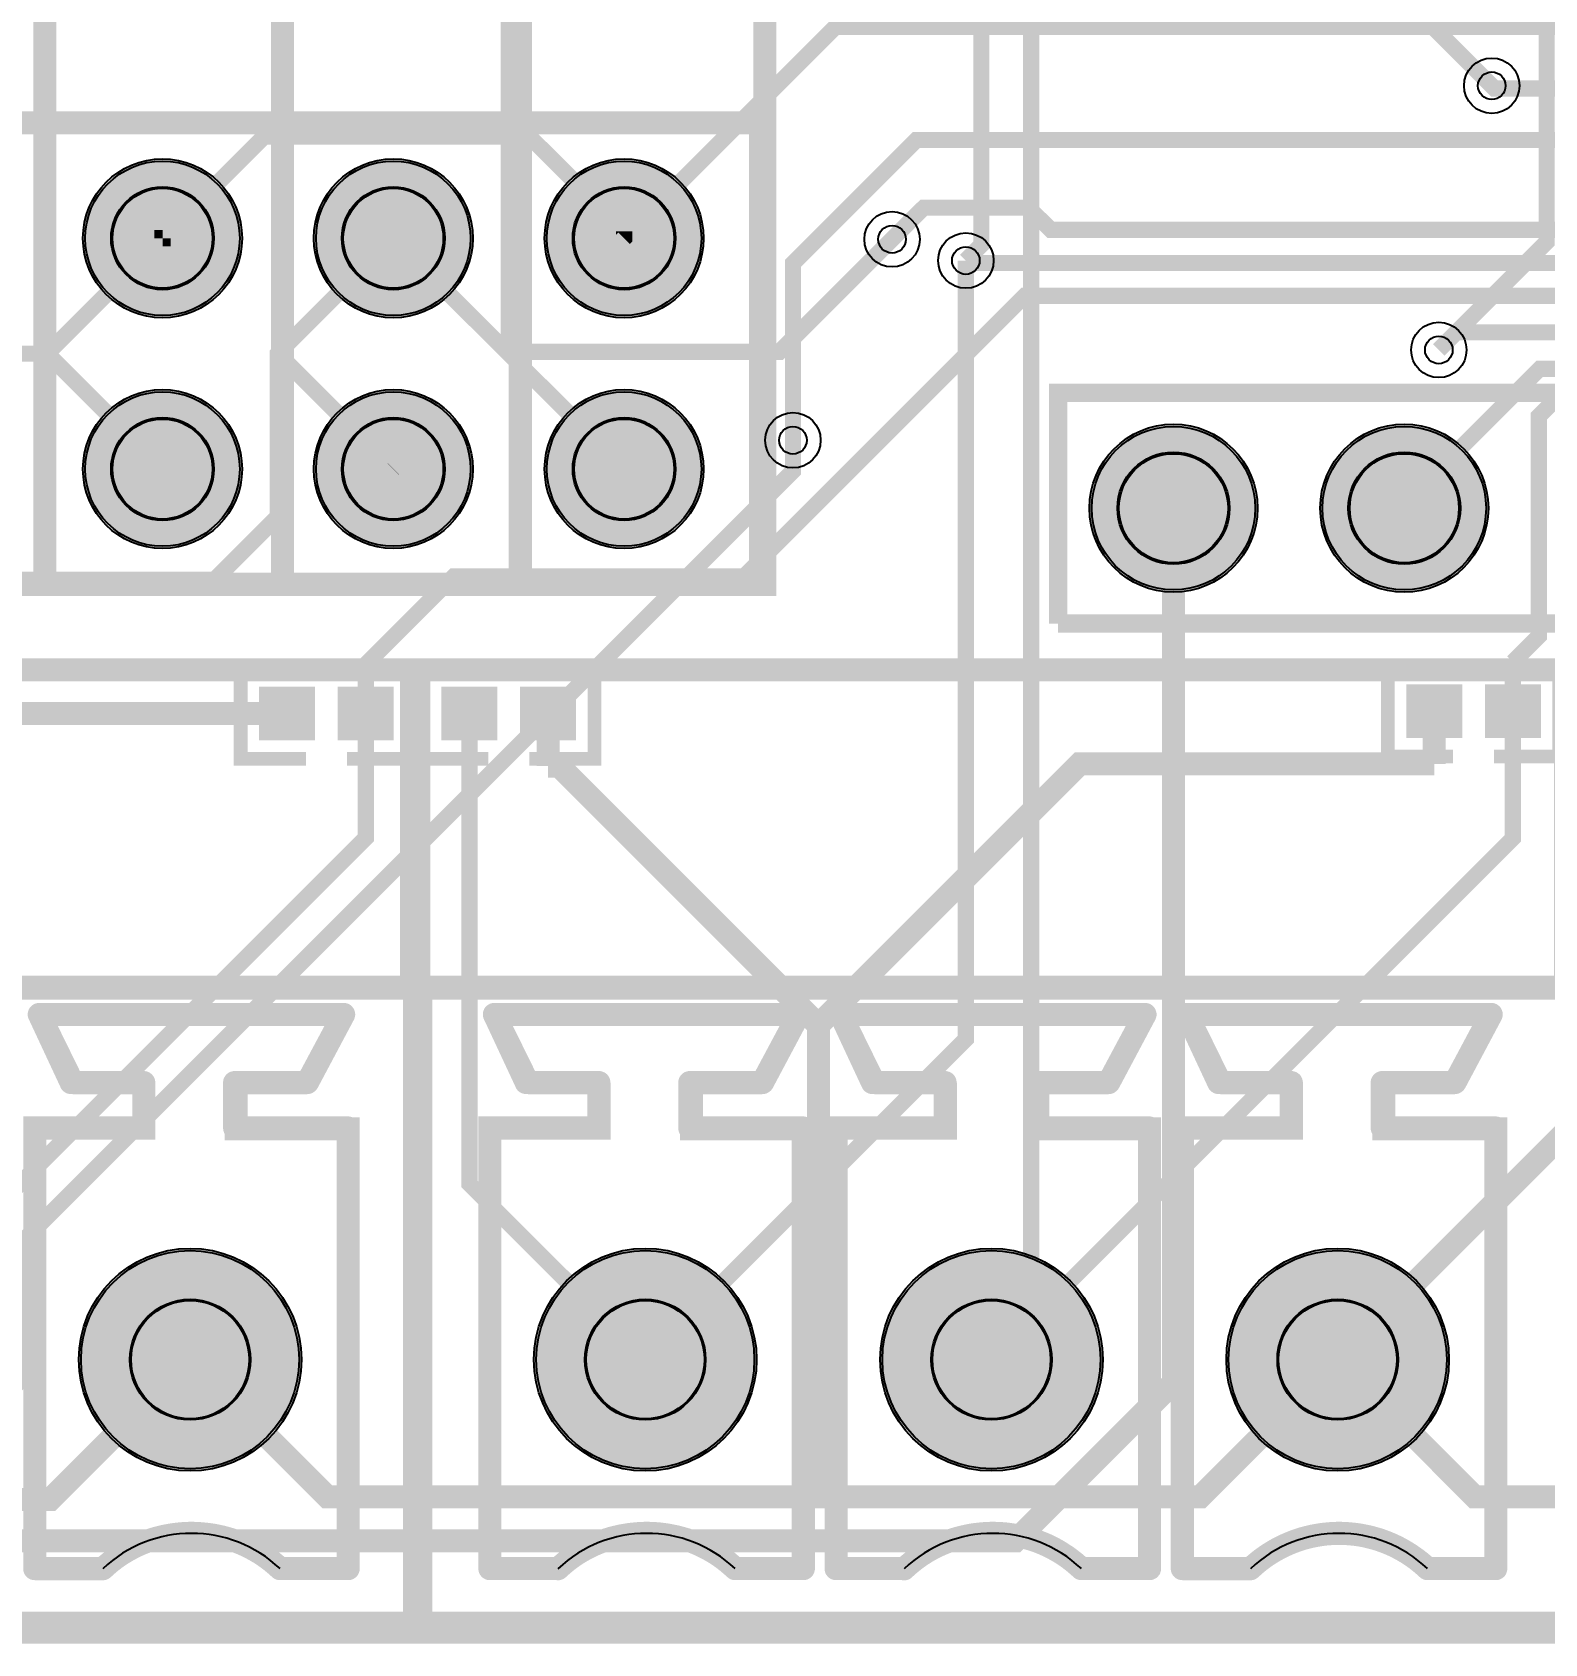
# Model space of a CAD drawing. Header units: millimetres. Extents: x -4 to 157, y 41 to 137.
# Drawn here: x 19.7 to 36.34, y 41.42 to 59.16 of the extents above; entities that cross this region are included whole.
import ezdxf

# ---------------------------------------------------------------- set-up
doc = ezdxf.new("R2010")
doc.units = ezdxf.units.MM
for name, color, linetype, true_color in [('BoardOutLine', 7, 'Continuous', 0xff00ff), ('BottomLayer', 7, 'Continuous', 0x0000ff), ('BottomSolderMaskLayer', 7, 'Continuous', 0xaa00ff), ('Document', 7, 'Continuous', 0xffffff), ('Hole', 7, 'Continuous', 0x222222), ('Multi-Layer', 7, 'Continuous', 0xc0c0c0), ('TopLayer', 7, 'Continuous', 0xff0000), ('TopPasteMaskLayer', 7, 'Continuous', 0x808080), ('TopSilkLayer', 7, 'Continuous', 0xffcc00), ('TopSolderMaskLayer', 7, 'Continuous', 0x800080)]:
    doc.layers.add(name, color=color, linetype=linetype, true_color=true_color)

msp = doc.modelspace()

# ---------------------------------------------------------------- hatches: boundary and pattern name
at = {"layer": 'BottomSolderMaskLayer'}
for points in [[(20.257, 56.895, 1), (22.008, 56.895, 1)], [(22.797, 56.895, 1), (24.548, 56.895, 1)], [(25.337, 56.895, 1), (27.088, 56.895, 1)], [(20.257, 54.355, 1), (22.008, 54.355, 1)], [(22.797, 54.355, 1), (24.548, 54.355, 1)], [(25.337, 54.355, 1), (27.088, 54.355, 1)], [(31.333, 53.924, 1), (33.184, 53.924, 1)], [(33.873, 53.924, 1), (35.724, 53.924, 1)], [(20.21, 44.552, 1), (22.661, 44.552, 1)], [(25.219, 44.552, 1), (27.67, 44.552, 1)], [(29.029, 44.552, 1), (31.48, 44.552, 1)], [(32.839, 44.552, 1), (35.29, 44.552, 1)]]:
    msp.add_hatch(color=256, dxfattribs=at).paths.add_polyline_path(points)
at = {"layer": 'Document'}
for points in [[(23.126, 48.225), (19.975, 48.225), (20.207, 47.729), (20.926, 47.729), (20.942, 47.728), (20.959, 47.724), (20.974, 47.719), (20.989, 47.712), (21.003, 47.702), (21.015, 47.692), (21.026, 47.679), (21.036, 47.665), (21.043, 47.65), (21.048, 47.635), (21.052, 47.618), (21.053, 47.602), (21.053, 47.102), (21.052, 47.085), (21.048, 47.069), (21.043, 47.053), (21.036, 47.038), (21.026, 47.024), (21.015, 47.012), (21.003, 47.001), (20.989, 46.992), (20.974, 46.984), (20.959, 46.979), (20.942, 46.976), (20.926, 46.975), (19.853, 46.975), (19.853, 42.379), (20.476, 42.379), (20.492, 42.378), (20.509, 42.374), (20.524, 42.369), (20.539, 42.362), (20.553, 42.352), (20.565, 42.341), (20.576, 42.329), (20.586, 42.315), (20.593, 42.3), (20.598, 42.285), (20.602, 42.268), (20.603, 42.252), (20.602, 42.235), (20.598, 42.219), (20.593, 42.203), (20.586, 42.188), (20.576, 42.174), (20.565, 42.162), (20.553, 42.151), (20.539, 42.142), (20.524, 42.134), (20.509, 42.129), (20.492, 42.126), (20.476, 42.125), (19.726, 42.125), (19.709, 42.126), (19.693, 42.129), (19.677, 42.134), (19.662, 42.142), (19.648, 42.151), (19.636, 42.162), (19.625, 42.174), (19.616, 42.188), (19.608, 42.203), (19.603, 42.219), (19.6, 42.235), (19.599, 42.252), (19.599, 47.102), (19.6, 47.118), (19.603, 47.135), (19.608, 47.15), (19.616, 47.165), (19.625, 47.179), (19.636, 47.192), (19.648, 47.202), (19.662, 47.212), (19.677, 47.219), (19.693, 47.224), (19.709, 47.228), (19.726, 47.229), (20.799, 47.229), (20.799, 47.475), (20.126, 47.475), (20.108, 47.476), (20.09, 47.48), (20.073, 47.486), (20.057, 47.495), (20.043, 47.505), (20.03, 47.518), (20.019, 47.532), (20.011, 47.548), (19.661, 48.298), (19.654, 48.314), (19.65, 48.33), (19.649, 48.347), (19.649, 48.364), (19.652, 48.381), (19.657, 48.397), (19.664, 48.413), (19.673, 48.427), (19.684, 48.44), (19.697, 48.451), (19.711, 48.461), (19.726, 48.469), (19.742, 48.474), (19.759, 48.478), (19.776, 48.479), (23.126, 48.479), (23.142, 48.478), (23.159, 48.474), (23.174, 48.469), (23.189, 48.462), (23.203, 48.452), (23.215, 48.441), (23.226, 48.429), (23.236, 48.415), (23.243, 48.4), (23.248, 48.385), (23.252, 48.368), (23.253, 48.352), (23.252, 48.335), (23.248, 48.319), (23.243, 48.303), (23.236, 48.288), (23.226, 48.274), (23.215, 48.262), (23.203, 48.251), (23.189, 48.242), (23.174, 48.234), (23.159, 48.229), (23.142, 48.226), (23.126, 48.225)], [(23.238, 48.292), (22.838, 47.542), (22.829, 47.527), (22.818, 47.514), (22.805, 47.503), (22.791, 47.493), (22.776, 47.485), (22.76, 47.479), (22.743, 47.476), (22.726, 47.475), (22.053, 47.475), (22.053, 47.229), (23.176, 47.229), (23.192, 47.228), (23.209, 47.224), (23.224, 47.219), (23.239, 47.212), (23.253, 47.202), (23.265, 47.192), (23.276, 47.179), (23.286, 47.165), (23.293, 47.15), (23.298, 47.135), (23.302, 47.118), (23.303, 47.102), (23.303, 42.252), (23.302, 42.235), (23.298, 42.219), (23.293, 42.203), (23.286, 42.188), (23.276, 42.174), (23.265, 42.162), (23.253, 42.151), (23.239, 42.142), (23.224, 42.134), (23.209, 42.129), (23.192, 42.126), (23.176, 42.125), (22.426, 42.125), (22.409, 42.126), (22.393, 42.129), (22.377, 42.134), (22.362, 42.142), (22.348, 42.151), (22.336, 42.162), (22.325, 42.174), (22.316, 42.188), (22.308, 42.203), (22.303, 42.219), (22.3, 42.235), (22.299, 42.252), (22.3, 42.268), (22.303, 42.285), (22.308, 42.3), (22.316, 42.315), (22.325, 42.329), (22.336, 42.341), (22.348, 42.352), (22.362, 42.362), (22.377, 42.369), (22.393, 42.374), (22.409, 42.378), (22.426, 42.379), (23.049, 42.379), (23.049, 46.975), (21.926, 46.975), (21.909, 46.976), (21.893, 46.979), (21.877, 46.984), (21.862, 46.992), (21.848, 47.001), (21.836, 47.012), (21.825, 47.024), (21.816, 47.038), (21.808, 47.053), (21.803, 47.069), (21.8, 47.085), (21.799, 47.102), (21.799, 47.602), (21.8, 47.618), (21.803, 47.635), (21.808, 47.65), (21.816, 47.665), (21.825, 47.679), (21.836, 47.692), (21.848, 47.702), (21.862, 47.712), (21.877, 47.719), (21.893, 47.724), (21.909, 47.728), (21.926, 47.729), (22.649, 47.729), (23.014, 48.411), (23.022, 48.426), (23.033, 48.438), (23.045, 48.45), (23.059, 48.459), (23.073, 48.467), (23.089, 48.473), (23.105, 48.477), (23.121, 48.479), (23.138, 48.478), (23.154, 48.475), (23.17, 48.471), (23.185, 48.464), (23.2, 48.455), (23.212, 48.444), (23.224, 48.432), (23.233, 48.419), (23.241, 48.404), (23.247, 48.389), (23.251, 48.372), (23.253, 48.356), (23.252, 48.339), (23.249, 48.323), (23.245, 48.307), (23.238, 48.292)], [(28.135, 48.225), (24.984, 48.225), (25.216, 47.729), (25.935, 47.729), (25.951, 47.728), (25.968, 47.724), (25.983, 47.719), (25.998, 47.712), (26.012, 47.702), (26.025, 47.692), (26.035, 47.679), (26.045, 47.665), (26.052, 47.65), (26.057, 47.635), (26.061, 47.618), (26.062, 47.602), (26.062, 47.102), (26.061, 47.085), (26.057, 47.069), (26.052, 47.053), (26.045, 47.038), (26.035, 47.024), (26.025, 47.012), (26.012, 47.001), (25.998, 46.992), (25.983, 46.984), (25.968, 46.979), (25.951, 46.976), (25.935, 46.975), (24.862, 46.975), (24.862, 42.379), (25.485, 42.379), (25.501, 42.378), (25.518, 42.374), (25.533, 42.369), (25.548, 42.362), (25.562, 42.353), (25.575, 42.342), (25.585, 42.329), (25.595, 42.315), (25.602, 42.3), (25.607, 42.285), (25.611, 42.268), (25.612, 42.252), (25.611, 42.235), (25.607, 42.219), (25.602, 42.203), (25.595, 42.188), (25.585, 42.174), (25.575, 42.162), (25.562, 42.151), (25.548, 42.142), (25.533, 42.134), (25.518, 42.129), (25.501, 42.126), (25.485, 42.125), (24.735, 42.125), (24.718, 42.126), (24.702, 42.129), (24.686, 42.134), (24.671, 42.142), (24.657, 42.151), (24.645, 42.162), (24.634, 42.174), (24.625, 42.188), (24.617, 42.203), (24.612, 42.219), (24.609, 42.235), (24.608, 42.252), (24.608, 47.102), (24.609, 47.118), (24.612, 47.135), (24.617, 47.15), (24.625, 47.165), (24.634, 47.179), (24.645, 47.192), (24.657, 47.203), (24.671, 47.212), (24.686, 47.219), (24.702, 47.224), (24.718, 47.228), (24.735, 47.229), (25.808, 47.229), (25.808, 47.475), (25.135, 47.475), (25.117, 47.476), (25.099, 47.48), (25.082, 47.486), (25.066, 47.495), (25.052, 47.505), (25.039, 47.518), (25.028, 47.532), (25.02, 47.548), (24.67, 48.298), (24.663, 48.314), (24.659, 48.33), (24.658, 48.347), (24.658, 48.364), (24.661, 48.381), (24.666, 48.397), (24.673, 48.413), (24.682, 48.427), (24.693, 48.44), (24.706, 48.451), (24.72, 48.461), (24.735, 48.469), (24.751, 48.474), (24.768, 48.478), (24.785, 48.479), (28.135, 48.479), (28.151, 48.478), (28.168, 48.474), (28.183, 48.469), (28.198, 48.462), (28.212, 48.453), (28.224, 48.442), (28.235, 48.429), (28.245, 48.415), (28.252, 48.4), (28.257, 48.385), (28.261, 48.368), (28.262, 48.352), (28.261, 48.335), (28.257, 48.319), (28.252, 48.303), (28.245, 48.288), (28.235, 48.274), (28.224, 48.262), (28.212, 48.251), (28.198, 48.242), (28.183, 48.234), (28.168, 48.229), (28.151, 48.226), (28.135, 48.225)], [(28.247, 48.292), (27.847, 47.542), (27.838, 47.527), (27.827, 47.514), (27.814, 47.503), (27.8, 47.493), (27.785, 47.485), (27.769, 47.479), (27.752, 47.476), (27.735, 47.475), (27.062, 47.475), (27.062, 47.229), (28.185, 47.229), (28.201, 47.228), (28.218, 47.224), (28.233, 47.219), (28.248, 47.212), (28.262, 47.203), (28.275, 47.192), (28.285, 47.179), (28.295, 47.165), (28.302, 47.15), (28.307, 47.135), (28.311, 47.118), (28.312, 47.102), (28.312, 42.252), (28.311, 42.235), (28.307, 42.219), (28.302, 42.203), (28.295, 42.188), (28.285, 42.174), (28.275, 42.162), (28.262, 42.151), (28.248, 42.142), (28.233, 42.134), (28.218, 42.129), (28.201, 42.126), (28.185, 42.125), (27.435, 42.125), (27.418, 42.126), (27.402, 42.129), (27.386, 42.134), (27.371, 42.142), (27.357, 42.151), (27.345, 42.162), (27.334, 42.174), (27.325, 42.188), (27.317, 42.203), (27.312, 42.219), (27.309, 42.235), (27.308, 42.252), (27.309, 42.268), (27.312, 42.285), (27.317, 42.3), (27.325, 42.315), (27.334, 42.329), (27.345, 42.342), (27.357, 42.353), (27.371, 42.362), (27.386, 42.369), (27.402, 42.374), (27.418, 42.378), (27.435, 42.379), (28.058, 42.379), (28.058, 46.975), (26.935, 46.975), (26.918, 46.976), (26.902, 46.979), (26.886, 46.984), (26.871, 46.992), (26.857, 47.001), (26.845, 47.012), (26.834, 47.024), (26.825, 47.038), (26.817, 47.053), (26.812, 47.069), (26.809, 47.085), (26.808, 47.102), (26.808, 47.602), (26.809, 47.618), (26.812, 47.635), (26.817, 47.65), (26.825, 47.665), (26.834, 47.679), (26.845, 47.692), (26.857, 47.702), (26.871, 47.712), (26.886, 47.719), (26.902, 47.724), (26.918, 47.728), (26.935, 47.729), (27.658, 47.729), (28.023, 48.412), (28.031, 48.426), (28.042, 48.438), (28.054, 48.45), (28.068, 48.46), (28.082, 48.467), (28.098, 48.473), (28.114, 48.477), (28.13, 48.479), (28.147, 48.478), (28.163, 48.475), (28.179, 48.471), (28.195, 48.464), (28.209, 48.455), (28.221, 48.445), (28.233, 48.432), (28.243, 48.419), (28.25, 48.404), (28.256, 48.389), (28.26, 48.373), (28.262, 48.356), (28.261, 48.339), (28.258, 48.323), (28.254, 48.307), (28.247, 48.292)], [(31.945, 48.225), (28.794, 48.225), (29.026, 47.729), (29.745, 47.729), (29.761, 47.728), (29.777, 47.724), (29.793, 47.719), (29.808, 47.712), (29.822, 47.702), (29.834, 47.692), (29.845, 47.679), (29.855, 47.665), (29.862, 47.65), (29.867, 47.635), (29.87, 47.618), (29.872, 47.602), (29.872, 47.102), (29.87, 47.085), (29.867, 47.069), (29.862, 47.053), (29.855, 47.038), (29.845, 47.024), (29.834, 47.012), (29.822, 47.001), (29.808, 46.992), (29.793, 46.984), (29.777, 46.979), (29.761, 46.976), (29.745, 46.975), (28.672, 46.975), (28.672, 42.379), (29.295, 42.379), (29.311, 42.378), (29.328, 42.375), (29.343, 42.369), (29.358, 42.362), (29.372, 42.353), (29.384, 42.342), (29.395, 42.329), (29.405, 42.315), (29.412, 42.3), (29.417, 42.285), (29.421, 42.268), (29.422, 42.252), (29.421, 42.235), (29.417, 42.219), (29.412, 42.203), (29.405, 42.188), (29.395, 42.175), (29.384, 42.162), (29.372, 42.151), (29.358, 42.142), (29.343, 42.135), (29.328, 42.129), (29.311, 42.126), (29.295, 42.125), (28.545, 42.125), (28.528, 42.126), (28.512, 42.129), (28.496, 42.135), (28.481, 42.142), (28.467, 42.151), (28.455, 42.162), (28.444, 42.175), (28.435, 42.188), (28.427, 42.203), (28.422, 42.219), (28.419, 42.235), (28.418, 42.252), (28.418, 47.102), (28.419, 47.118), (28.422, 47.135), (28.427, 47.15), (28.435, 47.165), (28.444, 47.179), (28.455, 47.192), (28.467, 47.203), (28.481, 47.212), (28.496, 47.219), (28.512, 47.224), (28.528, 47.228), (28.545, 47.229), (29.618, 47.229), (29.618, 47.475), (28.945, 47.475), (28.927, 47.476), (28.909, 47.48), (28.892, 47.486), (28.877, 47.495), (28.862, 47.505), (28.849, 47.518), (28.838, 47.532), (28.83, 47.548), (28.48, 48.298), (28.473, 48.314), (28.469, 48.33), (28.468, 48.347), (28.468, 48.364), (28.471, 48.381), (28.476, 48.397), (28.483, 48.413), (28.492, 48.427), (28.503, 48.44), (28.516, 48.451), (28.53, 48.461), (28.545, 48.469), (28.561, 48.474), (28.578, 48.478), (28.595, 48.479), (31.945, 48.479), (31.961, 48.478), (31.978, 48.474), (31.993, 48.469), (32.008, 48.462), (32.022, 48.453), (32.034, 48.442), (32.045, 48.429), (32.055, 48.415), (32.062, 48.4), (32.067, 48.385), (32.071, 48.368), (32.072, 48.352), (32.071, 48.335), (32.067, 48.319), (32.062, 48.303), (32.055, 48.288), (32.045, 48.274), (32.034, 48.262), (32.022, 48.251), (32.008, 48.242), (31.993, 48.234), (31.978, 48.229), (31.961, 48.226), (31.945, 48.225)], [(32.057, 48.292), (31.657, 47.542), (31.648, 47.527), (31.637, 47.514), (31.624, 47.503), (31.61, 47.493), (31.595, 47.485), (31.579, 47.479), (31.562, 47.476), (31.545, 47.475), (30.872, 47.475), (30.872, 47.229), (31.995, 47.229), (32.011, 47.228), (32.028, 47.224), (32.043, 47.219), (32.058, 47.212), (32.072, 47.203), (32.084, 47.192), (32.095, 47.179), (32.105, 47.165), (32.112, 47.15), (32.117, 47.135), (32.121, 47.118), (32.122, 47.102), (32.122, 42.252), (32.121, 42.235), (32.117, 42.219), (32.112, 42.203), (32.105, 42.188), (32.095, 42.175), (32.084, 42.162), (32.072, 42.151), (32.058, 42.142), (32.043, 42.135), (32.028, 42.129), (32.011, 42.126), (31.995, 42.125), (31.245, 42.125), (31.228, 42.126), (31.212, 42.129), (31.196, 42.135), (31.181, 42.142), (31.167, 42.151), (31.155, 42.162), (31.144, 42.175), (31.135, 42.188), (31.127, 42.203), (31.122, 42.219), (31.119, 42.235), (31.118, 42.252), (31.119, 42.268), (31.122, 42.285), (31.127, 42.3), (31.135, 42.315), (31.144, 42.329), (31.155, 42.342), (31.167, 42.353), (31.181, 42.362), (31.196, 42.369), (31.212, 42.375), (31.228, 42.378), (31.245, 42.379), (31.868, 42.379), (31.868, 46.975), (30.745, 46.975), (30.728, 46.976), (30.712, 46.979), (30.696, 46.984), (30.681, 46.992), (30.667, 47.001), (30.655, 47.012), (30.644, 47.024), (30.635, 47.038), (30.627, 47.053), (30.622, 47.069), (30.619, 47.085), (30.618, 47.102), (30.618, 47.602), (30.619, 47.618), (30.622, 47.635), (30.627, 47.65), (30.635, 47.665), (30.644, 47.679), (30.655, 47.692), (30.667, 47.702), (30.681, 47.712), (30.696, 47.719), (30.712, 47.724), (30.728, 47.728), (30.745, 47.729), (31.468, 47.729), (31.833, 48.412), (31.842, 48.425), (31.852, 48.438), (31.864, 48.449), (31.878, 48.459), (31.892, 48.466), (31.908, 48.472), (31.924, 48.475), (31.94, 48.477), (31.957, 48.476), (31.973, 48.474), (31.989, 48.469), (32.004, 48.462), (32.018, 48.453), (32.03, 48.443), (32.042, 48.431), (32.051, 48.418), (32.059, 48.403), (32.065, 48.388), (32.069, 48.372), (32.071, 48.356), (32.07, 48.339), (32.068, 48.323), (32.063, 48.307), (32.057, 48.292)], [(35.755, 48.225), (32.604, 48.225), (32.836, 47.729), (33.555, 47.729), (33.571, 47.728), (33.588, 47.724), (33.603, 47.719), (33.618, 47.712), (33.632, 47.702), (33.645, 47.692), (33.656, 47.679), (33.665, 47.665), (33.672, 47.65), (33.677, 47.635), (33.681, 47.618), (33.682, 47.602), (33.682, 47.102), (33.681, 47.085), (33.677, 47.069), (33.672, 47.053), (33.665, 47.038), (33.656, 47.024), (33.645, 47.012), (33.632, 47.001), (33.618, 46.992), (33.603, 46.984), (33.588, 46.979), (33.571, 46.976), (33.555, 46.975), (32.482, 46.975), (32.482, 42.379), (33.105, 42.379), (33.121, 42.378), (33.138, 42.374), (33.153, 42.369), (33.168, 42.362), (33.182, 42.352), (33.195, 42.341), (33.206, 42.329), (33.215, 42.315), (33.222, 42.3), (33.227, 42.285), (33.231, 42.268), (33.232, 42.252), (33.231, 42.235), (33.227, 42.219), (33.222, 42.203), (33.215, 42.188), (33.206, 42.174), (33.195, 42.162), (33.182, 42.151), (33.168, 42.142), (33.153, 42.134), (33.138, 42.129), (33.121, 42.126), (33.105, 42.125), (32.355, 42.125), (32.338, 42.126), (32.322, 42.129), (32.306, 42.134), (32.291, 42.142), (32.277, 42.151), (32.265, 42.162), (32.254, 42.174), (32.245, 42.188), (32.237, 42.203), (32.232, 42.219), (32.229, 42.235), (32.228, 42.252), (32.228, 47.102), (32.229, 47.118), (32.232, 47.135), (32.237, 47.15), (32.245, 47.165), (32.254, 47.179), (32.265, 47.192), (32.277, 47.202), (32.291, 47.212), (32.306, 47.219), (32.322, 47.224), (32.338, 47.228), (32.355, 47.229), (33.428, 47.229), (33.428, 47.475), (32.755, 47.475), (32.737, 47.476), (32.719, 47.48), (32.702, 47.486), (32.687, 47.495), (32.672, 47.505), (32.659, 47.518), (32.648, 47.532), (32.64, 47.548), (32.29, 48.298), (32.284, 48.314), (32.28, 48.33), (32.278, 48.347), (32.278, 48.364), (32.281, 48.381), (32.286, 48.397), (32.293, 48.413), (32.302, 48.427), (32.313, 48.44), (32.326, 48.451), (32.34, 48.461), (32.355, 48.469), (32.371, 48.474), (32.388, 48.478), (32.405, 48.479), (35.755, 48.479), (35.771, 48.478), (35.788, 48.474), (35.803, 48.469), (35.818, 48.462), (35.832, 48.452), (35.845, 48.441), (35.856, 48.429), (35.865, 48.415), (35.872, 48.4), (35.877, 48.385), (35.881, 48.368), (35.882, 48.352), (35.881, 48.335), (35.877, 48.319), (35.872, 48.303), (35.865, 48.288), (35.856, 48.274), (35.845, 48.262), (35.832, 48.251), (35.818, 48.242), (35.803, 48.234), (35.788, 48.229), (35.771, 48.226), (35.755, 48.225)], [(35.867, 48.292), (35.467, 47.542), (35.458, 47.527), (35.447, 47.514), (35.434, 47.503), (35.42, 47.493), (35.405, 47.485), (35.389, 47.479), (35.372, 47.476), (35.355, 47.475), (34.682, 47.475), (34.682, 47.229), (35.805, 47.229), (35.821, 47.228), (35.838, 47.224), (35.853, 47.219), (35.868, 47.212), (35.882, 47.202), (35.895, 47.192), (35.906, 47.179), (35.915, 47.165), (35.922, 47.15), (35.927, 47.135), (35.931, 47.118), (35.932, 47.102), (35.932, 42.252), (35.931, 42.235), (35.927, 42.219), (35.922, 42.203), (35.915, 42.188), (35.906, 42.174), (35.895, 42.162), (35.882, 42.151), (35.868, 42.142), (35.853, 42.134), (35.838, 42.129), (35.821, 42.126), (35.805, 42.125), (35.055, 42.125), (35.038, 42.126), (35.022, 42.129), (35.006, 42.134), (34.991, 42.142), (34.977, 42.151), (34.965, 42.162), (34.954, 42.174), (34.945, 42.188), (34.937, 42.203), (34.932, 42.219), (34.929, 42.235), (34.928, 42.252), (34.929, 42.268), (34.932, 42.285), (34.937, 42.3), (34.945, 42.315), (34.954, 42.329), (34.965, 42.341), (34.977, 42.352), (34.991, 42.362), (35.006, 42.369), (35.022, 42.374), (35.038, 42.378), (35.055, 42.379), (35.678, 42.379), (35.678, 46.975), (34.555, 46.975), (34.538, 46.976), (34.522, 46.979), (34.506, 46.984), (34.491, 46.992), (34.477, 47.001), (34.465, 47.012), (34.454, 47.024), (34.445, 47.038), (34.437, 47.053), (34.432, 47.069), (34.429, 47.085), (34.428, 47.102), (34.428, 47.602), (34.429, 47.618), (34.432, 47.635), (34.437, 47.65), (34.445, 47.665), (34.454, 47.679), (34.465, 47.692), (34.477, 47.702), (34.491, 47.712), (34.506, 47.719), (34.522, 47.724), (34.538, 47.728), (34.555, 47.729), (35.279, 47.729), (35.643, 48.411), (35.651, 48.426), (35.662, 48.438), (35.674, 48.45), (35.688, 48.459), (35.702, 48.467), (35.718, 48.473), (35.734, 48.477), (35.75, 48.479), (35.767, 48.478), (35.783, 48.475), (35.799, 48.471), (35.815, 48.464), (35.829, 48.455), (35.841, 48.444), (35.853, 48.432), (35.863, 48.419), (35.87, 48.404), (35.876, 48.389), (35.88, 48.372), (35.882, 48.356), (35.881, 48.339), (35.878, 48.323), (35.874, 48.307), (35.867, 48.292)], [(22.338, 42.16), (22.3, 42.194), (22.261, 42.227), (22.22, 42.259), (22.178, 42.289), (22.135, 42.317), (22.091, 42.343), (22.045, 42.368), (21.999, 42.391), (21.952, 42.412), (21.904, 42.431), (21.856, 42.448), (21.806, 42.463), (21.757, 42.476), (21.706, 42.488), (21.656, 42.497), (21.605, 42.504), (21.553, 42.509), (21.502, 42.512), (21.45, 42.513), (21.399, 42.512), (21.347, 42.509), (21.296, 42.504), (21.245, 42.496), (21.194, 42.487), (21.144, 42.476), (21.094, 42.463), (21.045, 42.447), (20.997, 42.43), (20.949, 42.411), (20.902, 42.39), (20.856, 42.367), (20.81, 42.342), (20.766, 42.316), (20.723, 42.288), (20.681, 42.258), (20.64, 42.226), (20.601, 42.193), (20.563, 42.158), (20.55, 42.148), (20.536, 42.139), (20.521, 42.132), (20.505, 42.127), (20.489, 42.124), (20.472, 42.124), (20.456, 42.125), (20.439, 42.129), (20.424, 42.134), (20.409, 42.142), (20.396, 42.152), (20.383, 42.163), (20.373, 42.176), (20.364, 42.19), (20.357, 42.205), (20.352, 42.221), (20.349, 42.237), (20.349, 42.254), (20.35, 42.27), (20.354, 42.287), (20.359, 42.302), (20.367, 42.317), (20.377, 42.33), (20.388, 42.343), (20.43, 42.381), (20.474, 42.418), (20.519, 42.454), (20.565, 42.487), (20.612, 42.519), (20.661, 42.549), (20.71, 42.578), (20.761, 42.604), (20.813, 42.629), (20.865, 42.651), (20.918, 42.672), (20.972, 42.691), (21.027, 42.708), (21.082, 42.722), (21.138, 42.735), (21.194, 42.745), (21.251, 42.754), (21.307, 42.76), (21.364, 42.765), (21.422, 42.767), (21.479, 42.767), (21.536, 42.765), (21.593, 42.76), (21.65, 42.754), (21.706, 42.746), (21.762, 42.735), (21.818, 42.723), (21.873, 42.708), (21.928, 42.692), (21.982, 42.673), (22.035, 42.652), (22.088, 42.63), (22.139, 42.605), (22.19, 42.579), (22.24, 42.55), (22.288, 42.52), (22.336, 42.488), (22.382, 42.455), (22.427, 42.42), (22.471, 42.383), (22.513, 42.344), (22.524, 42.332), (22.534, 42.318), (22.542, 42.304), (22.547, 42.288), (22.551, 42.272), (22.553, 42.255), (22.552, 42.239), (22.549, 42.222), (22.544, 42.206), (22.537, 42.191), (22.528, 42.177), (22.518, 42.165), (22.506, 42.153), (22.492, 42.144), (22.477, 42.136), (22.462, 42.13), (22.446, 42.126), (22.429, 42.125), (22.412, 42.126), (22.396, 42.128), (22.38, 42.133), (22.365, 42.14), (22.351, 42.149), (22.338, 42.16)], [(27.347, 42.16), (27.309, 42.194), (27.27, 42.227), (27.229, 42.259), (27.187, 42.289), (27.144, 42.317), (27.1, 42.343), (27.054, 42.368), (27.008, 42.391), (26.961, 42.412), (26.913, 42.431), (26.865, 42.448), (26.815, 42.463), (26.766, 42.476), (26.715, 42.488), (26.665, 42.497), (26.614, 42.504), (26.562, 42.509), (26.511, 42.512), (26.459, 42.513), (26.408, 42.512), (26.356, 42.509), (26.305, 42.504), (26.254, 42.496), (26.203, 42.487), (26.153, 42.476), (26.103, 42.463), (26.054, 42.447), (26.006, 42.43), (25.958, 42.411), (25.911, 42.39), (25.865, 42.367), (25.819, 42.342), (25.775, 42.316), (25.732, 42.288), (25.69, 42.258), (25.649, 42.226), (25.61, 42.193), (25.572, 42.158), (25.559, 42.148), (25.545, 42.139), (25.53, 42.132), (25.514, 42.127), (25.498, 42.124), (25.481, 42.124), (25.465, 42.125), (25.448, 42.129), (25.433, 42.134), (25.418, 42.142), (25.405, 42.152), (25.392, 42.163), (25.382, 42.176), (25.373, 42.19), (25.366, 42.205), (25.361, 42.221), (25.358, 42.237), (25.358, 42.254), (25.359, 42.27), (25.363, 42.287), (25.368, 42.302), (25.376, 42.317), (25.386, 42.33), (25.397, 42.343), (25.439, 42.381), (25.483, 42.418), (25.528, 42.454), (25.574, 42.487), (25.621, 42.519), (25.67, 42.549), (25.719, 42.578), (25.77, 42.604), (25.822, 42.629), (25.874, 42.651), (25.927, 42.672), (25.981, 42.691), (26.036, 42.708), (26.091, 42.722), (26.147, 42.735), (26.203, 42.745), (26.26, 42.754), (26.317, 42.76), (26.374, 42.765), (26.431, 42.767), (26.488, 42.767), (26.545, 42.765), (26.602, 42.761), (26.659, 42.754), (26.715, 42.746), (26.771, 42.735), (26.827, 42.723), (26.882, 42.708), (26.937, 42.692), (26.991, 42.673), (27.044, 42.652), (27.097, 42.63), (27.149, 42.605), (27.199, 42.579), (27.249, 42.55), (27.297, 42.52), (27.345, 42.488), (27.391, 42.455), (27.436, 42.42), (27.48, 42.383), (27.522, 42.344), (27.533, 42.332), (27.543, 42.318), (27.551, 42.304), (27.556, 42.288), (27.56, 42.272), (27.562, 42.255), (27.561, 42.239), (27.558, 42.222), (27.553, 42.206), (27.546, 42.191), (27.537, 42.177), (27.527, 42.165), (27.515, 42.153), (27.501, 42.144), (27.486, 42.136), (27.471, 42.13), (27.455, 42.126), (27.438, 42.125), (27.421, 42.126), (27.405, 42.128), (27.389, 42.133), (27.374, 42.14), (27.36, 42.149), (27.347, 42.16)], [(31.157, 42.16), (31.119, 42.194), (31.08, 42.227), (31.039, 42.259), (30.997, 42.289), (30.954, 42.317), (30.91, 42.343), (30.864, 42.368), (30.818, 42.391), (30.771, 42.412), (30.723, 42.431), (30.675, 42.448), (30.625, 42.463), (30.576, 42.476), (30.525, 42.488), (30.475, 42.497), (30.424, 42.504), (30.372, 42.509), (30.321, 42.512), (30.269, 42.513), (30.218, 42.512), (30.166, 42.509), (30.115, 42.504), (30.064, 42.497), (30.013, 42.487), (29.963, 42.476), (29.913, 42.463), (29.864, 42.448), (29.816, 42.43), (29.768, 42.411), (29.721, 42.39), (29.674, 42.367), (29.629, 42.343), (29.585, 42.316), (29.542, 42.288), (29.5, 42.258), (29.459, 42.226), (29.42, 42.193), (29.382, 42.159), (29.37, 42.148), (29.356, 42.139), (29.342, 42.132), (29.327, 42.127), (29.311, 42.123), (29.295, 42.122), (29.279, 42.123), (29.263, 42.126), (29.247, 42.13), (29.233, 42.137), (29.219, 42.146), (29.206, 42.156), (29.195, 42.168), (29.186, 42.181), (29.178, 42.195), (29.172, 42.21), (29.168, 42.225), (29.166, 42.241), (29.166, 42.258), (29.168, 42.274), (29.172, 42.289), (29.178, 42.304), (29.186, 42.318), (29.196, 42.331), (29.207, 42.343), (29.249, 42.381), (29.293, 42.418), (29.338, 42.454), (29.384, 42.487), (29.431, 42.519), (29.48, 42.549), (29.529, 42.578), (29.58, 42.604), (29.632, 42.629), (29.684, 42.652), (29.737, 42.672), (29.791, 42.691), (29.846, 42.708), (29.901, 42.722), (29.957, 42.735), (30.013, 42.746), (30.07, 42.754), (30.126, 42.76), (30.183, 42.765), (30.241, 42.767), (30.298, 42.767), (30.355, 42.765), (30.412, 42.761), (30.469, 42.754), (30.525, 42.746), (30.581, 42.735), (30.637, 42.723), (30.692, 42.708), (30.747, 42.692), (30.801, 42.673), (30.854, 42.652), (30.907, 42.63), (30.958, 42.605), (31.009, 42.579), (31.059, 42.551), (31.107, 42.52), (31.155, 42.489), (31.201, 42.455), (31.246, 42.42), (31.29, 42.383), (31.332, 42.344), (31.343, 42.332), (31.353, 42.319), (31.36, 42.304), (31.366, 42.288), (31.37, 42.272), (31.372, 42.256), (31.371, 42.239), (31.368, 42.223), (31.363, 42.207), (31.356, 42.192), (31.347, 42.177), (31.337, 42.165), (31.325, 42.153), (31.311, 42.144), (31.296, 42.136), (31.281, 42.13), (31.265, 42.127), (31.248, 42.125), (31.231, 42.126), (31.215, 42.128), (31.199, 42.133), (31.184, 42.14), (31.17, 42.149), (31.157, 42.16)], [(34.967, 42.16), (34.929, 42.194), (34.89, 42.227), (34.849, 42.259), (34.807, 42.289), (34.764, 42.317), (34.72, 42.343), (34.674, 42.368), (34.628, 42.391), (34.581, 42.412), (34.533, 42.431), (34.485, 42.448), (34.435, 42.463), (34.386, 42.476), (34.335, 42.488), (34.285, 42.497), (34.234, 42.504), (34.182, 42.509), (34.131, 42.512), (34.079, 42.513), (34.028, 42.512), (33.976, 42.509), (33.925, 42.504), (33.874, 42.496), (33.824, 42.487), (33.773, 42.476), (33.723, 42.463), (33.674, 42.447), (33.626, 42.43), (33.578, 42.411), (33.531, 42.39), (33.485, 42.367), (33.439, 42.342), (33.395, 42.316), (33.352, 42.288), (33.31, 42.258), (33.269, 42.226), (33.23, 42.193), (33.192, 42.158), (33.179, 42.148), (33.165, 42.139), (33.15, 42.132), (33.134, 42.127), (33.118, 42.124), (33.101, 42.124), (33.085, 42.125), (33.069, 42.129), (33.053, 42.134), (33.038, 42.142), (33.025, 42.152), (33.012, 42.163), (33.002, 42.176), (32.993, 42.19), (32.986, 42.205), (32.981, 42.221), (32.978, 42.237), (32.978, 42.254), (32.979, 42.27), (32.983, 42.287), (32.989, 42.302), (32.996, 42.317), (33.006, 42.33), (33.017, 42.343), (33.059, 42.381), (33.103, 42.418), (33.148, 42.454), (33.194, 42.487), (33.241, 42.519), (33.29, 42.549), (33.339, 42.578), (33.39, 42.604), (33.442, 42.629), (33.494, 42.651), (33.547, 42.672), (33.601, 42.691), (33.656, 42.708), (33.711, 42.722), (33.767, 42.735), (33.823, 42.745), (33.88, 42.754), (33.937, 42.76), (33.994, 42.765), (34.051, 42.767), (34.108, 42.767), (34.165, 42.765), (34.222, 42.76), (34.279, 42.754), (34.335, 42.746), (34.391, 42.735), (34.447, 42.723), (34.502, 42.708), (34.557, 42.692), (34.611, 42.673), (34.664, 42.652), (34.717, 42.63), (34.769, 42.605), (34.819, 42.579), (34.869, 42.55), (34.918, 42.52), (34.965, 42.488), (35.011, 42.455), (35.056, 42.42), (35.1, 42.383), (35.142, 42.344), (35.153, 42.332), (35.163, 42.318), (35.171, 42.304), (35.176, 42.288), (35.18, 42.272), (35.182, 42.255), (35.181, 42.239), (35.178, 42.222), (35.173, 42.206), (35.166, 42.191), (35.157, 42.177), (35.147, 42.165), (35.135, 42.153), (35.121, 42.144), (35.106, 42.136), (35.091, 42.13), (35.075, 42.126), (35.058, 42.125), (35.042, 42.126), (35.025, 42.128), (35.009, 42.133), (34.994, 42.14), (34.98, 42.149), (34.967, 42.16)]]:
    msp.add_hatch(color=256, dxfattribs=at).paths.add_polyline_path(points)
at = {"layer": 'Multi-Layer'}
for points in [[(20.282, 56.895, 1), (21.982, 56.895, 1)], [(22.822, 56.895, 1), (24.522, 56.895, 1)], [(25.362, 56.895, 1), (27.062, 56.895, 1)], [(20.282, 54.355, 1), (21.982, 54.355, 1)], [(22.822, 54.355, 1), (24.522, 54.355, 1)], [(25.362, 54.355, 1), (27.062, 54.355, 1)], [(31.358, 53.924, 1), (33.158, 53.924, 1)], [(33.898, 53.924, 1), (35.698, 53.924, 1)], [(20.236, 44.552, 1), (22.636, 44.552, 1)], [(25.245, 44.552, 1), (27.645, 44.552, 1)], [(29.055, 44.552, 1), (31.455, 44.552, 1)], [(32.865, 44.552, 1), (35.265, 44.552, 1)]]:
    msp.add_hatch(color=256, dxfattribs=at).paths.add_polyline_path(points)
at = {"layer": 'TopLayer'}
for points in [[(22.786, 51.934), (22.786, 51.394), (22.221, 51.394), (22.221, 51.934)], [(23.086, 51.934), (23.086, 51.394), (23.652, 51.394), (23.652, 51.934)], [(24.793, 51.394), (24.793, 51.934), (24.227, 51.934), (24.227, 51.394)], [(25.093, 51.394), (25.093, 51.934), (25.658, 51.934), (25.658, 51.394)], [(35.41, 51.959), (35.41, 51.419), (34.844, 51.419), (34.844, 51.959)], [(35.71, 51.959), (35.71, 51.419), (36.276, 51.419), (36.276, 51.959)]]:
    msp.add_hatch(color=256, dxfattribs=at).paths.add_polyline_path(points)
at = {"layer": 'TopPasteMaskLayer'}
for points in [[(22.801, 51.894), (22.801, 51.434), (22.761, 51.394), (22.261, 51.394), (22.221, 51.434), (22.221, 51.894), (22.261, 51.934), (22.761, 51.934)], [(23.071, 51.894), (23.071, 51.434), (23.111, 51.394), (23.612, 51.394), (23.652, 51.434), (23.652, 51.894), (23.612, 51.934), (23.111, 51.934)], [(24.808, 51.434), (24.808, 51.894), (24.768, 51.934), (24.267, 51.934), (24.227, 51.894), (24.227, 51.434), (24.267, 51.394), (24.768, 51.394)], [(25.078, 51.434), (25.078, 51.894), (25.118, 51.934), (25.618, 51.934), (25.658, 51.894), (25.658, 51.434), (25.618, 51.394), (25.118, 51.394)], [(35.425, 51.919), (35.425, 51.459), (35.385, 51.419), (34.884, 51.419), (34.844, 51.459), (34.844, 51.919), (34.884, 51.959), (35.385, 51.959)], [(35.695, 51.919), (35.695, 51.459), (35.735, 51.419), (36.236, 51.419), (36.276, 51.459), (36.276, 51.919), (36.236, 51.959), (35.735, 51.959)]]:
    msp.add_hatch(color=256, dxfattribs=at).paths.add_polyline_path(points)
at = {"layer": 'TopSolderMaskLayer'}
for points in [[(20.257, 56.895, 1), (22.008, 56.895, 1)], [(22.797, 56.895, 1), (24.548, 56.895, 1)], [(25.337, 56.895, 1), (27.088, 56.895, 1)], [(20.257, 54.355, 1), (22.008, 54.355, 1)], [(22.797, 54.355, 1), (24.548, 54.355, 1)], [(25.337, 54.355, 1), (27.088, 54.355, 1)], [(31.333, 53.924, 1), (33.184, 53.924, 1)], [(33.873, 53.924, 1), (35.724, 53.924, 1)], [(35.435, 51.985), (35.435, 51.394), (34.819, 51.394), (34.819, 51.985)], [(35.685, 51.985), (35.685, 51.394), (36.301, 51.394), (36.301, 51.985)], [(22.812, 51.959), (22.812, 51.368), (22.195, 51.368), (22.195, 51.959)], [(23.061, 51.959), (23.061, 51.368), (23.677, 51.368), (23.677, 51.959)], [(24.818, 51.368), (24.818, 51.959), (24.202, 51.959), (24.202, 51.368)], [(25.067, 51.368), (25.067, 51.959), (25.684, 51.959), (25.684, 51.368)], [(20.21, 44.552, 1), (22.661, 44.552, 1)], [(25.219, 44.552, 1), (27.67, 44.552, 1)], [(29.029, 44.552, 1), (31.48, 44.552, 1)], [(32.839, 44.552, 1), (35.29, 44.552, 1)]]:
    msp.add_hatch(color=256, dxfattribs=at).paths.add_polyline_path(points)

# ---------------------------------------------------------------- linework, layer by layer
at = {"layer": 'BoardOutLine', "const_width": 0.254}
msp.add_lwpolyline([(100.543, 129.052), (100.543, 136.552), (-3.457, 136.552), (-3.457, 41.552), (156.543, 41.552), (156.543, 136.552), (125.543, 136.552), (125.543, 129.052), (100.543, 129.052)], close=True, dxfattribs=at)
at = {"layer": 'BottomLayer'}
for points, const_width in [([(35.761, 58.574), (28.121, 66.214), (28.121, 71.035), (24.994, 74.162), (24.994, 77.473), (11.033, 91.434), (11.033, 103.03), (10.426, 103.636), (6.377, 103.636)], 0.178), ([(30.255, 44.552), (30.692, 44.989), (30.692, 62.496), (27.755, 65.433), (27.755, 70.883), (25.708, 72.93), (24.109, 72.93), (22.506, 74.533), (22.506, 78.245), (10.134, 90.617), (10.134, 99.223)], 0.178), ([(35.178, 55.666), (36.364, 56.852), (36.364, 70.658), (33.523, 73.5)], 0.178), ([(3.887, 73.098), (7.086, 69.899), (7.086, 44.262), (8.789, 42.558), (30.517, 42.558), (32.258, 44.299), (32.258, 53.924)], 0.254), ([(29.973, 56.65), (30.143, 56.82), (30.143, 62.255), (27.177, 65.221), (27.177, 70.644)], 0.178), ([(21.133, 56.896), (22.25, 58.014), (25.171, 58.014), (26.213, 56.972)], 0.178), ([(21.133, 56.896), (22.25, 58.014), (25.171, 58.014), (26.213, 56.972)], 0.178), ([(23.672, 56.895), (22.402, 55.625), (22.402, 53.834), (21.703, 53.135), (15.618, 53.135), (14.656, 54.097), (14.656, 55.751), (13.512, 56.895)], 0.178), ([(21.132, 56.895), (19.862, 55.625), (17.322, 55.625), (16.052, 56.895)], 0.178), ([(21.133, 56.896), (21.132, 56.896), (21.132, 56.895)], 0.178), ([(29.161, 56.884), (27.922, 55.645), (24.923, 55.645), (23.672, 56.895)], 0.178), ([(26.212, 56.895), (26.213, 56.896), (26.213, 56.972)], 0.178), ([(26.445, 44.552), (29.973, 48.08), (29.973, 56.65)], 0.178), ([(10.763, 44.81), (12.552, 43.02), (18.269, 43.02), (19.531, 44.282), (19.531, 45.793), (28.07, 54.332), (28.07, 54.672)], 0.178), ([(34.065, 44.552), (37.338, 47.825), (37.338, 53.924)], 0.254)]:
    msp.add_lwpolyline(points, dxfattribs=dict(at, const_width=const_width))
at = {"layer": 'BottomSolderMaskLayer'}
for centre, radius in [((21.132, 56.895), 0.875), ((23.672, 56.895), 0.875), ((26.212, 56.895), 0.875), ((21.132, 56.895), 0.566), ((23.672, 56.895), 0.566), ((26.212, 56.895), 0.566), ((21.132, 54.355), 0.875), ((23.672, 54.355), 0.875), ((26.212, 54.355), 0.875), ((21.132, 54.355), 0.566), ((23.672, 54.355), 0.566), ((26.212, 54.355), 0.566), ((32.258, 53.924), 0.925), ((34.798, 53.924), 0.925), ((32.258, 53.924), 0.617), ((34.798, 53.924), 0.617), ((21.436, 44.552), 1.225), ((26.445, 44.552), 1.225), ((30.255, 44.552), 1.225), ((34.065, 44.552), 1.225), ((21.436, 44.552), 0.664), ((26.445, 44.552), 0.664), ((30.255, 44.552), 0.664), ((34.065, 44.552), 0.664)]:
    msp.add_circle(centre, radius, dxfattribs=at)
at = {"layer": 'Hole'}
for centre in [(35.761, 58.574), (29.161, 56.884), (29.973, 56.65), (35.178, 55.666), (28.07, 54.672)]:
    msp.add_circle(centre, 0.152, dxfattribs=at)
at = {"layer": 'Multi-Layer'}
for centre, radius in [((35.761, 58.574), 0.305), ((21.132, 56.895), 0.85), ((23.672, 56.895), 0.85), ((26.212, 56.895), 0.85), ((21.132, 56.895), 0.55), ((23.672, 56.895), 0.55), ((26.212, 56.895), 0.55), ((29.161, 56.884), 0.305), ((29.973, 56.65), 0.305), ((35.178, 55.666), 0.305), ((21.132, 54.355), 0.85), ((23.672, 54.355), 0.85), ((26.212, 54.355), 0.85), ((21.132, 54.355), 0.55), ((23.672, 54.355), 0.55), ((26.212, 54.355), 0.55), ((28.07, 54.672), 0.305), ((32.258, 53.924), 0.9), ((34.798, 53.924), 0.9), ((32.258, 53.924), 0.6), ((34.798, 53.924), 0.6), ((21.436, 44.552), 1.2), ((26.445, 44.552), 1.2), ((30.255, 44.552), 1.2), ((34.065, 44.552), 1.2), ((21.436, 44.552), 0.65), ((26.445, 44.552), 0.65), ((30.255, 44.552), 0.65), ((34.065, 44.552), 0.65)]:
    msp.add_circle(centre, radius, dxfattribs=at)
at = {"layer": 'TopLayer'}
for points, const_width in [([(21.133, 54.356), (19.837, 55.652), (19.837, 59.335), (21.158, 60.656)], 0.178), ([(23.673, 54.356), (22.428, 55.601), (22.428, 59.385), (23.698, 60.656)], 0.178), ([(26.213, 54.356), (24.943, 55.626), (24.943, 59.36), (26.238, 60.656)], 0.178), ([(26.213, 54.356), (24.943, 55.626), (24.943, 59.36), (26.237, 60.655)], 0.178), ([(21.133, 54.356), (19.837, 55.652), (19.837, 59.335), (20.498, 59.995)], 0.178), ([(23.673, 54.356), (22.428, 55.601), (22.428, 59.386), (23.063, 60.021)], 0.178), ([(51.424, 59.683), (50.646, 58.906), (50.141, 58.906), (49.825, 59.222), (28.539, 59.222), (26.212, 56.895)], 0.178), ([(58.532, 55.117), (58.532, 56.633), (56.621, 58.544), (35.791, 58.544), (35.761, 58.574)], 0.178), ([(28.07, 54.672), (28.07, 56.618), (29.429, 57.977), (38.711, 57.977), (38.906, 58.171), (56.431, 58.171), (57.881, 56.721), (57.881, 55.117)], 0.178), ([(29.161, 56.884), (29.509, 57.231), (30.664, 57.231), (30.908, 56.987), (47.331, 56.987)], 0.178), ([(47.523, 55.117), (47.523, 55.978), (46.879, 56.623), (30.001, 56.623), (29.973, 56.65)], 0.178), ([(23.369, 52.205), (24.336, 53.172), (27.531, 53.172), (30.62, 56.261), (46.412, 56.261), (46.874, 55.799), (46.874, 55.117)], 0.178), ([(35.178, 55.666), (35.372, 55.86), (45.481, 55.86), (46.224, 55.117)], 0.178), ([(39.286, 54.357), (39.286, 54.56), (38.388, 55.458), (36.288, 55.458), (34.798, 53.968), (34.798, 53.924)], 0.178), ([(35.993, 52.23), (36.278, 52.515), (36.278, 54.937), (36.438, 55.097), (38.239, 55.097), (38.398, 54.937), (38.398, 53.924), (39.615, 52.707), (47.221, 52.707), (47.559, 53.045), (47.559, 53.083), (48.173, 53.698), (48.173, 55.117)], 0.178), ([(21.132, 54.355), (21.133, 54.356), (21.133, 54.356)], 0.178), ([(23.672, 54.355), (23.673, 54.356), (23.673, 54.356)], 0.178), ([(26.212, 54.355), (26.213, 54.356), (26.213, 54.356)], 0.178), ([(23.369, 51.664), (23.369, 52.205)], 0.178), ([(35.993, 51.689), (35.993, 52.23)], 0.178), ([(35.127, 51.689), (35.127, 51.11)], 0.254), ([(16.065, 48.753), (18.976, 51.664), (21.912, 51.664)], 0.254), ([(17.626, 44.552), (23.369, 50.295), (23.369, 51.664)], 0.178), ([(22.503, 51.664), (21.912, 51.664)], 0.254), ([(26.445, 44.552), (24.51, 46.486), (24.51, 51.664)], 0.178), ([(25.376, 51.664), (25.376, 51.085)], 0.254), ([(30.255, 44.552), (35.993, 50.29), (35.993, 51.689)], 0.178), ([(28.35, 48.233), (25.498, 51.085), (25.376, 51.085)], 0.254), ([(35.127, 51.11), (31.227, 51.11), (28.35, 48.233)], 0.254), ([(21.436, 44.552), (19.896, 43.012), (17.029, 43.012), (16.065, 43.976), (16.065, 48.753)], 0.254), ([(28.35, 43.041), (28.35, 48.233)], 0.254), ([(21.436, 44.552), (22.946, 43.041), (28.35, 43.041)], 0.254), ([(28.35, 43.041), (32.554, 43.041), (34.065, 44.552)], 0.254), ([(46.694, 44.552), (45.183, 43.041), (35.575, 43.041), (34.065, 44.552)], 0.254)]:
    msp.add_lwpolyline(points, dxfattribs=dict(at, const_width=const_width))
at = {"layer": 'TopSilkLayer', "const_width": 0.254}
for points in [[(17.272, 73), (19.837, 73), (19.837, 53.086), (17.272, 53.086), (17.272, 73)], [(19.837, 73), (22.453, 73), (22.453, 53.086), (19.837, 53.086), (19.837, 73)], [(22.453, 73), (25.07, 73), (25.07, 53.086), (22.453, 53.086), (22.453, 73)], [(25.07, 73), (27.762, 73), (27.762, 53.086), (25.07, 53.086), (25.07, 73)], [(11.252, 52.146), (23.952, 52.146), (23.952, 48.641), (11.252, 48.641), (11.252, 52.146)], [(23.872, 52.146), (36.572, 52.146), (36.572, 48.641), (23.872, 48.641), (23.872, 52.146)]]:
    msp.add_lwpolyline(points, close=True, dxfattribs=at)
at = {"layer": 'TopSilkLayer'}
for points, const_width in [([(12.012, 58.165), (27.712, 58.165)], 0.254), ([(27.712, 58.165), (27.712, 53.085)], 0.254), ([(36.703, 52.654), (38.608, 52.654), (38.608, 55.194), (30.988, 55.194), (30.988, 52.654)], 0.203), ([(12.012, 53.085), (27.712, 53.085)], 0.254), ([(30.988, 52.654), (36.703, 52.654)], 0.203), ([(22.71, 52.162), (21.992, 52.162), (21.992, 51.165), (22.71, 51.165)], 0.152), ([(23.162, 52.162), (23.88, 52.162), (23.88, 51.165), (23.162, 51.165)], 0.152), ([(24.717, 51.165), (23.999, 51.165), (23.999, 52.162), (24.717, 52.162)], 0.152), ([(25.169, 51.165), (25.887, 51.165), (25.887, 52.162), (25.169, 52.162)], 0.152), ([(35.334, 52.188), (34.616, 52.188), (34.616, 51.191), (35.334, 51.191)], 0.152), ([(35.786, 52.188), (36.504, 52.188), (36.504, 51.191), (35.786, 51.191)], 0.152), ([(23.976, 48.652), (11.276, 48.652)], 0.254), ([(36.605, 48.652), (23.905, 48.652)], 0.254), ([(23.905, 41.652), (23.905, 48.652)], 0.254), ([(23.976, 41.652), (23.976, 48.652)], 0.254), ([(20.145, 47.6), (19.776, 48.352)], 0.254), ([(23.126, 48.352), (19.776, 48.352)], 0.254), ([(22.726, 47.6), (23.126, 48.352)], 0.254), ([(25.154, 47.6), (24.784, 48.352)], 0.254), ([(28.135, 48.352), (24.784, 48.352)], 0.254), ([(27.735, 47.6), (28.135, 48.352)], 0.254), ([(28.964, 47.6), (28.595, 48.352)], 0.254), ([(31.945, 48.352), (28.595, 48.352)], 0.254), ([(31.545, 47.6), (31.945, 48.352)], 0.254), ([(32.774, 47.6), (32.405, 48.352)], 0.254), ([(35.755, 48.352), (32.405, 48.352)], 0.254), ([(35.355, 47.6), (35.755, 48.352)], 0.254), ([(19.726, 42.252), (19.726, 47.102), (20.928, 47.102), (20.928, 47.6)], 0.254), ([(20.927, 47.6), (20.145, 47.6)], 0.254), ([(21.944, 47.6), (21.944, 47.092), (23.176, 47.092), (23.176, 42.252)], 0.254), ([(21.944, 47.6), (22.726, 47.6)], 0.254), ([(24.734, 42.252), (24.734, 47.102), (25.937, 47.102), (25.937, 47.6)], 0.254), ([(25.936, 47.6), (25.154, 47.6)], 0.254), ([(26.953, 47.6), (26.953, 47.092), (28.184, 47.092), (28.184, 42.252)], 0.254), ([(26.953, 47.6), (27.735, 47.6)], 0.254), ([(28.545, 42.252), (28.545, 47.102), (29.747, 47.102), (29.747, 47.6)], 0.254), ([(29.747, 47.6), (28.964, 47.6)], 0.254), ([(30.763, 47.6), (30.763, 47.092), (31.995, 47.092), (31.995, 42.252)], 0.254), ([(30.763, 47.6), (31.545, 47.6)], 0.254), ([(32.355, 42.252), (32.355, 47.102), (33.557, 47.102), (33.557, 47.6)], 0.254), ([(33.557, 47.6), (32.774, 47.6)], 0.254), ([(34.573, 47.6), (34.573, 47.092), (35.805, 47.092), (35.805, 42.252)], 0.254), ([(34.573, 47.6), (35.355, 47.6)], 0.254), ([(19.726, 42.251), (20.476, 42.251)], 0.254), ([(23.176, 42.252), (22.426, 42.252)], 0.254), ([(24.735, 42.252), (25.485, 42.252)], 0.254), ([(28.184, 42.252), (27.434, 42.252)], 0.254), ([(28.545, 42.252), (29.295, 42.252)], 0.254), ([(31.995, 42.252), (31.245, 42.252)], 0.254), ([(32.355, 42.251), (33.105, 42.251)], 0.254), ([(35.805, 42.252), (35.055, 42.252)], 0.254), ([(23.976, 41.652), (11.276, 41.652)], 0.254), ([(36.605, 41.652), (23.905, 41.652)], 0.254)]:
    msp.add_lwpolyline(points, dxfattribs=dict(at, const_width=const_width))
for centre, start, end in [((21.451, 41.223), 46.5563, 133.5169), ((26.46, 41.223), 46.5627, 133.512), ((30.27, 41.223), 46.557, 133.5162), ((34.08, 41.223), 46.5563, 133.5169)]:
    msp.add_arc(centre, 1.417, start, end, dxfattribs=at)
at = {"layer": 'TopSolderMaskLayer'}
for centre, radius in [((21.132, 56.895), 0.875), ((23.672, 56.895), 0.875), ((26.212, 56.895), 0.875), ((21.132, 56.895), 0.566), ((23.672, 56.895), 0.566), ((26.212, 56.895), 0.566), ((21.132, 54.355), 0.875), ((23.672, 54.355), 0.875), ((26.212, 54.355), 0.875), ((21.132, 54.355), 0.566), ((23.672, 54.355), 0.566), ((26.212, 54.355), 0.566), ((32.258, 53.924), 0.925), ((34.798, 53.924), 0.925), ((32.258, 53.924), 0.617), ((34.798, 53.924), 0.617), ((21.436, 44.552), 1.225), ((26.445, 44.552), 1.225), ((30.255, 44.552), 1.225), ((34.065, 44.552), 1.225), ((21.436, 44.552), 0.664), ((26.445, 44.552), 0.664), ((30.255, 44.552), 0.664), ((34.065, 44.552), 0.664)]:
    msp.add_circle(centre, radius, dxfattribs=at)

doc.saveas('drawing.dxf')
